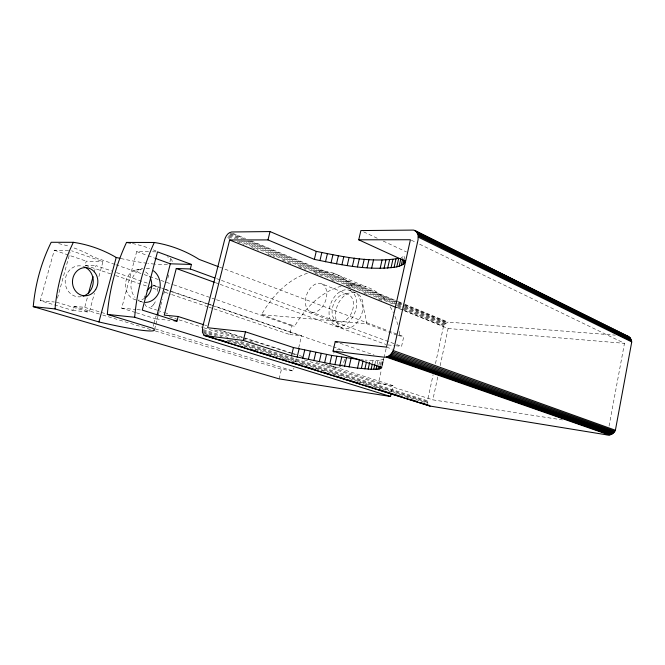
<?xml version="1.0" encoding="UTF-8"?>
<svg xmlns="http://www.w3.org/2000/svg" width="665" height="665" viewBox="0 0 665 665"><rect width="100%" height="100%" fill="white"/><g stroke="black" fill="none" stroke-linecap="round" stroke-linejoin="round"><path stroke-width="0.5" stroke-dasharray="3.33 2.49" d="M609.049 426.107L624.477 343.331L416.955 242.908M562.573 419.947L432.857 399.856L437.803 376.747M440.163 365.692L448.119 328.502L396.149 307.438M227.122 340.064L427.894 403.264L427.512 400.804L433.123 374.661M435.492 363.605L443.48 326.407L445.442 323.606L448.119 322.109L615.308 335.143M391.619 391.544L392.924 385.609L325.933 364.054M395.733 345.758L401.577 346.374L403.722 336.64L389.175 331.145M378.826 365.201L379.923 360.264L382.666 359.549L383.805 358.41L381.776 367.529M380.38 364.927L381.486 359.956M403.921 259.774L404.777 255.925L401.078 257.688M381.544 364.545L382.666 359.549M381.868 366.074L383.439 359.034M392.924 385.609L378.36 383.472L381.444 369.599M382.333 365.634L383.871 358.701M384.096 357.712L386.307 347.803M372.417 363.472L373.065 360.555L379.923 360.264M374.827 364.462L375.7 360.563M377.113 364.387L377.994 360.463M155.352 330.995L281.445 369.258L293.232 370.987L293.947 367.969M295.376 361.935L296.324 357.911M298.701 347.845L301.553 335.775L214.446 306.041M279.159 378.875L281.445 369.258M213.98 308.868L289.716 334.52L291.769 325.9L294.703 326.174A84.089 57.988 -72.2 0 1 341.112 286.258M153.208 326.266L153.723 324.279M153.981 323.281L155.785 316.332M169.957 261.711L170.73 258.735A159.459 137.431 -70.8 0 0 167.381 256.74M136.4 312.774L156.026 318.934L156.807 315.925M154.596 329.291L155.635 325.276M155.893 324.279L157.971 316.249M158.228 315.252L160.573 306.224M160.83 305.218L162.393 299.2M163.69 294.179L164.987 289.167M167.846 278.136L169.151 273.115M135.419 312.467L121.687 308.161L136.691 251.553L148.586 251.727M68.57 250.406L54.281 250.206L40.257 300.663L72.817 310.43L73.94 306.299L84.721 307.346L87.68 296.415M94.139 272.567L96.018 265.618L111.678 270.963M72.817 310.43L89.318 312.151L94.397 293.332M98.935 276.499L102.942 261.644L71.587 250.78M110.706 273.889L85.137 265.227L86.242 261.146L102.942 261.644M57.456 298.203L70.058 252.426M153.573 304.587L154.995 302.359A11.056 3.948 -72.8 0 0 156.117 299.716M135.743 270.098L142.418 268.71A17.082 14.647 -87 0 0 131.562 280.605A17.082 14.647 -87 0 0 134.97 297.297M152.551 251.786L156.516 251.844M373.065 360.555L365.068 360.106M85.137 265.227L96.018 265.618M448.119 328.502L624.477 343.331M307.396 273.282A86.916 57.614 -72 0 0 261.569 314.636L366.556 323.689L397.155 335.202M121.687 308.161L136.092 309.508M137.115 309.607L142.26 310.09M40.257 300.663L54.347 301.993M398.111 335.567L403.722 336.64M360.413 359.665L363.29 359.956M156.026 318.934L169.991 320.38M289.716 334.52L301.553 335.775M387.936 344.927L394.761 345.65M56.359 302.184L89.318 312.151M73.94 306.299L101.745 314.728M102.734 315.035L154.363 330.696M84.721 307.346L106.558 314.013M155.219 328.867L293.232 370.987M203.382 332.591L211.295 335.077M204.604 333.755L208.561 334.994M228.344 341.212L240.223 344.944M244.18 346.182L251.104 348.36M255.061 349.607L260.996 351.469M268.909 353.955L293.647 361.727M300.572 363.896L306.507 365.767M315.41 368.56L325.31 371.669M332.234 373.846L335.202 374.777M357.953 381.926L366.856 384.719M373.788 386.897L380.713 389.075M406.431 397.155L409.399 398.086M203.199 330.671L221.977 336.606M234.828 340.68L427.545 401.66M203.249 331.66L216.1 335.717M229.94 340.081L427.678 402.483M169.168 316.715L178.045 319.549M179.035 319.865L202.717 327.421M203.698 327.737L237.247 338.443M304.346 359.856L378.36 383.472M203.249 329.632L227.945 337.471M240.788 341.544L427.512 400.804M214.546 329.948L242.201 338.801M243.191 339.117L246.158 340.073M250.107 341.336L254.055 342.6M316.291 362.533L432.857 399.856M204.754 325.06L206.724 325.692M222.484 330.763L292.434 353.273M293.423 353.589L298.344 355.176M299.333 355.492L303.273 356.764M144.812 303.847A11.297 6.741 -70.3 0 0 148.777 307.538L156.666 310.065M157.647 310.38L163.557 312.284M164.546 312.6L169.467 314.188M218.727 330.015L242.376 337.612M243.365 337.928L290.655 353.132M291.636 353.447L295.576 354.711M325.135 364.212L335.975 367.695M141.479 301.794L134.92 299.582A15.229 13.134 -87 0 1 126.026 280.713A15.229 13.134 -87 0 1 142.543 270.314M115.627 275.551L147.098 286.216M153 288.211L157.921 289.882M164.804 292.209L170.706 294.213M171.686 294.545L208.079 306.873M209.068 307.205L213 308.535M155.776 286.316L158.719 287.313M164.588 289.317L206.699 303.681M207.68 304.021L211.595 305.351M212.576 305.684L332.043 346.44M333.015 346.773L341.835 349.782M54.281 250.206L86.242 261.146M116.575 272.633L147.888 283.323M152.784 284.994L160.614 287.662M161.595 288.003L164.529 289.001M165.51 289.333L171.379 291.337M172.36 291.677L208.577 304.038M209.55 304.371L213.465 305.709M261.569 314.636L294.703 326.174M114.879 264.412L93.374 256.939A142.942 129.65 -64.3 0 0 73.2 247.671M115.851 264.753L143.216 274.263M144.197 274.603L159.833 280.04M160.814 280.381L172.534 284.454M173.515 284.795L215.543 299.4M216.516 299.74L291.769 325.9M340.098 343.24L374.096 355.043M386.49 347.113L392.342 349.216M335.634 325.576L342.134 327.936M215.294 282.617L219.192 284.038M220.173 284.387L385.991 344.47M136.691 251.553L147.256 255.41M148.22 255.759L153.981 257.862M310.164 311.661L336.972 321.511M216.599 278.61L220.489 280.04M221.47 280.397L395.733 344.237M396.706 344.595L401.577 346.374M219.467 267.081L388.202 330.779M321.835 283.864A15.079 9.917 -69 0 1 321.079 308.302A15.079 9.917 -69 0 1 305.393 301.262A15.079 9.917 -69 0 1 321.835 283.864L348.369 294.454A14.688 9.975 -69 0 1 347.87 318.344A14.688 9.975 -69 0 1 332.076 311.287A14.688 9.975 -69 0 1 348.369 294.454M349.707 290.389A18.953 12.876 -69 0 1 349.782 320.987A18.953 12.876 -69 0 1 329.034 312.791A18.953 12.876 -69 0 1 349.707 290.389L356.124 292.974A18.836 12.893 -69 0 1 356.265 323.406A18.836 12.893 -69 0 1 335.501 315.193A18.836 12.893 -69 0 1 356.124 292.974M396.382 307.305L403.106 310.031M404.071 310.422L443.48 326.407M228.178 236.782L232.983 238.743M238.743 241.087L396.298 305.31M397.263 305.701L403.023 308.045M403.988 308.435L444.336 324.886M227.654 237.713L229.575 238.494M237.264 241.619L243.988 244.354M251.678 247.48L258.402 250.215M268.012 254.121L274.736 256.856M282.425 259.982L291.079 263.498M298.76 266.623L305.493 269.358M315.102 273.265L321.827 276M331.436 279.907L336.241 281.86M347.77 286.549L352.575 288.502M364.112 293.19L368.917 295.144M378.526 299.05L383.331 301.004M397.745 306.864L443.871 325.617M229.392 235.136L238.037 238.677M243.797 241.038L396.473 303.556M397.429 303.947L404.154 306.698M405.11 307.097L445.442 323.606M228.76 235.917L235.485 238.669M241.245 241.021L396.839 304.587M397.795 304.986L403.564 307.338M404.519 307.729L444.86 324.212M229.807 233.473L242.284 238.602M248.037 240.971L446.73 322.666M230.065 234.446L239.666 238.386M246.382 241.146L397.105 302.999M398.069 303.39L403.83 305.759M404.786 306.149L446.065 323.09M233.149 233.457L245.626 238.602M251.387 240.979L397.254 301.137M398.219 301.528L403.979 303.905M404.935 304.304L448.119 322.109M231.478 233.398L243.955 238.544M249.707 240.913L397.512 301.785M398.476 302.176L404.229 304.545M405.193 304.944L447.42 322.334M332.941 273.049L365.783 286.64M363.655 231.886L377.629 238.427M383.215 241.054L406.49 251.969M411.344 240.19L416.024 242.451M157.829 291.461L157.572 289.2A11.297 5.428 -71.7 0 0 154.421 285.908M81.305 296.69A15.544 14.056 -87.5 0 1 65.22 280.065A15.544 14.056 -87.5 0 1 83.79 266.599M143.357 302.243A17.082 14.647 -87 0 1 137.963 300.056M146.242 268.253A17.082 14.647 -87 0 1 149.999 268.968M145.643 271.935A15.229 13.134 -87 0 1 149.8 276.756M144.895 298.153A15.229 13.134 -87 0 1 138.312 300.131M336.656 350.114A9.493 6.534 -71.8 0 1 343.207 350.887M344.686 359.3A9.493 6.534 -71.8 0 1 341.768 365.068M341.245 365.609A9.493 6.534 -71.8 0 1 332.999 366.016M333.514 353.182A9.493 6.534 -71.8 0 1 334.977 351.411M313.157 271.885A86.916 57.614 -72 0 1 353.805 288.527M357.047 293.406A86.916 57.614 -72 0 1 366.556 323.689M58.695 243.623A142.942 129.65 -64.3 0 1 69.642 246.491M153.307 249.874A159.459 137.431 -70.8 0 1 156.026 251.021M132.46 243.506A159.459 137.431 -70.8 0 1 149.642 248.436M167.472 264.13A72.859 10.781 15.2 0 1 155.427 264.163M154.438 264.08A72.859 10.781 15.2 0 1 148.012 263.382M147.031 263.257A72.859 10.781 15.2 0 1 121.03 258.56M170.73 258.735A72.859 10.781 15.2 0 1 172.011 262.085M345.941 285.227A84.089 57.988 -72.2 0 1 386.855 301.976M390.147 306.765A84.089 57.988 -72.2 0 1 393.356 312.7M394.91 316.257A84.089 57.988 -72.2 0 1 397.72 324.628M399.249 331.32A84.089 57.988 -72.2 0 1 400.031 336.282M144.23 297.845A11.056 7.756 -68.5 0 1 144.596 295.958M152.584 286.041A11.297 6.741 -70.3 0 1 154.446 285.825M153.549 304.67A11.297 5.428 -71.7 0 1 148.761 307.612"/><path stroke-width="1" d="M416.107 231.27L418.127 234.828L418.069 239.732L394.096 347.936C393.098 352.508 389.391 357.529 384.245 357.205L333.04 351.112L335.243 341.561L386.49 347.113L410.413 239.741L358.734 239.807L360.862 230.572L413.555 230.082L629.946 337.621L631.75 341.926L615.391 430.23C613.77 434.22 609.057 436.032 605.034 434.577L430.139 406.082L204.338 335.517L202.401 332.276L202.617 327.188L224.579 239.974C225.543 236.541 227.763 232.467 231.661 231.985L270.032 231.561L316.257 251.362C343.19 256.823 371.186 262.958 398.692 258.377L396.781 266.898C369.225 271.037 341.303 264.87 314.354 259.383L267.987 239.915L229.658 239.965L207.63 327.729L245.468 331.827L293.456 347.546L331.752 355.426L359.457 359.566L357.521 368.119L329.823 363.78L291.494 355.808L243.357 340.447L204.338 335.517M120.074 258.344A72.859 10.781 15.2 0 1 116.209 257.471A147.755 132.152 -66.8 0 0 73.366 242.318L51.197 242.276A155.419 130.274 -83.5 0 0 33.25 306.64L279.159 378.875L390.53 396.481L391.178 393.522M357.521 368.119L371.112 369.291L377.936 369.15L378.601 366.191M396.781 266.898L401.195 265.476L402.691 258.776M377.936 369.15L379.491 368.9L380.156 365.925M401.195 265.476L402.849 264.587L403.921 259.774M379.491 368.9L380.654 368.551L381.103 366.548M402.849 264.587L404.121 263.581L404.769 260.68M368.161 369.142L369.674 362.383M391.02 267.829L392.915 259.408M371.112 369.291L372.201 364.437M394.062 267.421L395.966 258.959M373.73 369.349L374.827 364.462M376.016 369.299L376.897 365.376M399.166 266.249L400.87 258.635M380.156 268.328L382.034 260.032M361.344 368.551L363.073 360.912M384.046 268.278L385.933 259.949M364.894 368.892L366.415 362.176M387.678 268.111L389.565 259.741M344.553 366.299L346.482 357.853M367.113 267.787L368.984 259.599M349.1 366.989L351.037 358.51M371.66 268.078L373.539 259.857M334.894 364.686L336.822 356.307M357.462 266.889L359.333 258.76M339.807 365.526L341.735 357.113M362.367 267.397L364.237 259.234M324.611 362.807L326.548 354.47M347.205 265.568L349.083 257.48M329.823 363.78L331.752 355.426M352.4 266.283L354.27 258.17M313.855 360.679L315.792 352.384M336.507 263.864L338.385 255.809M319.283 361.768L321.22 353.456M341.901 264.761L343.78 256.698M302.766 358.335L304.72 350.064M325.501 261.786L327.388 253.756M308.344 359.532L310.289 351.245M331.029 262.866L332.916 254.828M291.494 355.808L293.456 347.546M314.354 259.383L316.257 251.362M297.147 357.097L299.1 348.826M319.94 260.622L321.835 252.6M243.357 340.447L245.468 331.827M267.987 239.915L270.032 231.561M173.981 320.796L176.973 321.112L178.145 316.498L203.764 324.744M178.145 316.498L164.23 315.135L176.275 268.485L190.315 268.984L191.47 264.446L157.505 251.86L142.26 310.09L176.973 321.112M157.065 314.919L170.315 263.814L191.47 264.446M33.25 306.64L55.029 308.926L98.927 321.96L116.209 257.471M88.487 293.44L93.058 276.549M404.121 263.581L405.459 261.229L358.734 239.807M147.073 290.738L148.794 288.635A11.297 6.741 -70.3 0 1 151.919 286.349M380.654 368.551L381.776 367.529L333.04 351.112M98.927 321.96A73.657 5.877 14.2 0 0 152.692 328.252L107.306 314.404A171.819 134.463 -84 0 1 126.525 242.426L154.305 242.484A165.635 139.816 -72.3 0 1 199.101 259.392L218.502 266.715M625.624 335.941L627.694 336.108L629.273 337.005M107.306 314.404L134.654 317.272L390.53 396.481M208.278 336.108L213.232 337.654M219.167 339.516L228.078 342.3M239.957 346.024L242.933 346.955M250.846 349.433L255.801 350.979M261.736 352.841L270.647 355.634M282.525 359.349L285.501 360.28M293.415 362.757L300.347 364.927M304.304 366.166L315.193 369.574M325.094 372.674L330.048 374.229M335.983 376.082L344.894 378.875M346.872 379.491L357.762 382.899M367.662 385.999L372.616 387.554M378.551 389.407L387.462 392.2M389.441 392.824L402.308 396.847M410.23 399.324L417.163 401.494M421.12 402.741L428.052 404.91M203.798 335.102L430.139 406.082M335.243 341.561L337.188 342.234M387.313 356.781L610.237 434.802M386.274 357.088L609.29 434.993M389.324 355.659L612.049 434.037M388.327 356.299L611.16 434.486M391.145 353.946L613.637 432.79M390.264 354.869L612.881 433.472M391.943 352.899L614.319 432.017M392.649 351.76L614.909 431.161M393.256 350.538L615.391 430.23M176.275 268.485L214.313 282.268M154.945 258.211L170.315 263.814M190.315 268.984L214.654 277.904M229.658 239.965L396.149 307.438M418.368 237.189L631.75 341.926M418.127 234.828L631.376 340.015M418.318 235.975L631.625 340.946M414.478 230.314L628.516 336.498M416.78 231.977L629.946 337.621M417.354 232.808L630.528 338.335M417.803 233.772L631.01 339.142M429.041 405.218L429.565 405.7M84.646 266.948A15.544 14.056 -87.5 0 1 93.25 282.11A15.544 14.056 -87.5 0 1 83.083 296.249M153.449 270.78A17.082 14.647 -87 0 1 159.6 290.015A17.082 14.647 -87 0 1 145.269 302.4M150.224 277.604A15.229 13.134 -87 0 1 145.627 297.637M134.654 317.272A177.796 135.544 -84.1 0 1 154.305 242.484M126.525 242.426A159.459 137.431 -70.8 0 1 130.498 243.116M55.029 308.926A160.282 131.703 -83.7 0 1 73.366 242.318M95.702 289.466A14.115 12.701 -87.4 0 0 86.034 267.613A14.115 12.701 -87.4 0 0 73.749 288.02A14.115 12.701 -87.4 0 0 95.702 289.466"/></g></svg>
